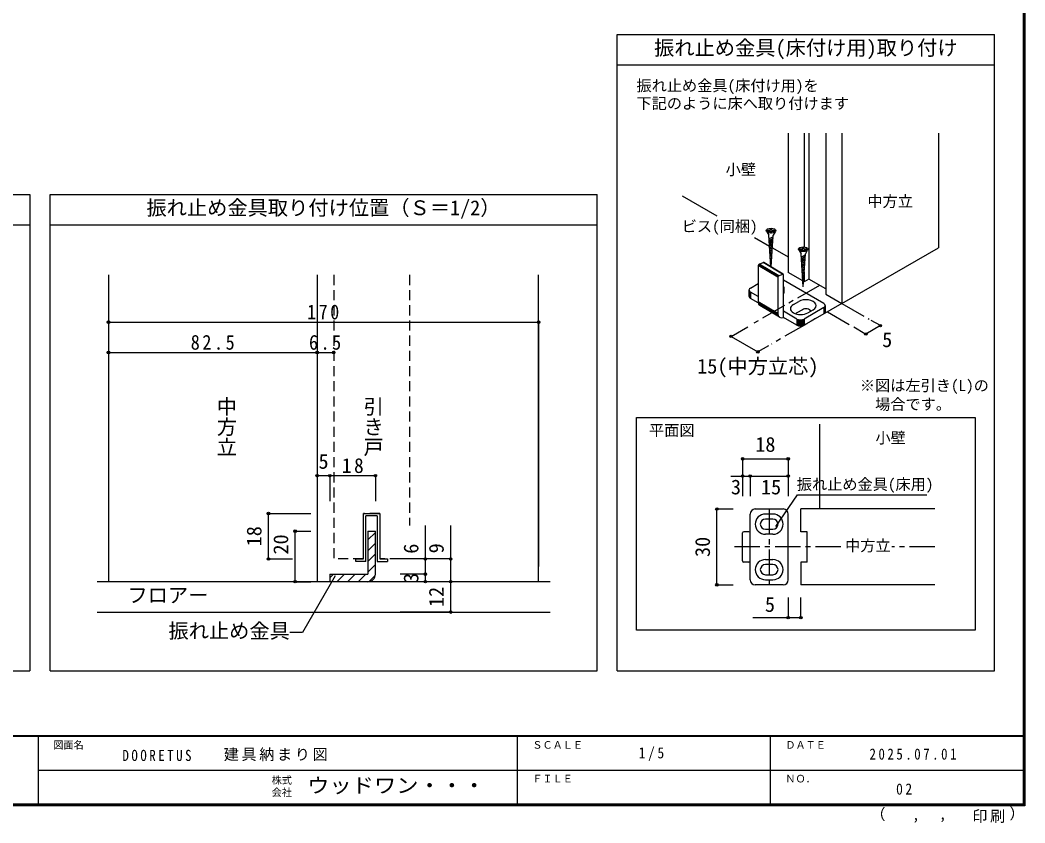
# Model space of a CAD drawing. Units: millimetres at full size, sheet at 1:5, with parts at other scales. Extents: x -973 to 977, y -718 to 696.
# Drawn here: x -16 to 977, y -718 to 76 of the extents above; entities that cross this region are included whole.
import ezdxf
from ezdxf.enums import TextEntityAlignment as Align

# ---------------------------------------------------------------- set-up
doc = ezdxf.new("R2010")
doc.units = ezdxf.units.MM
doc.header["$LTSCALE"] = 5
doc.header["$PDMODE"] = 32
doc.header["$PDSIZE"] = 2.5
doc.linetypes.add('CHAIN1', pattern=[8, 5, -1, 1, -1])
doc.linetypes.add('DASHED2', pattern=[3, 2, -1])
for name, color, linetype in [('0-6_扉', 2, 'Continuous'), ('0-7_金物', 7, 'Continuous'), ('0-A_文字', 3, 'Continuous'), ('0-B_寸法', 7, 'Continuous'), ('1-1_通り芯', 4, 'CHAIN1'), ('1-3_仕上げ', 2, 'Continuous'), ('1-4_枠', 3, 'Continuous'), ('1-6_扉', 7, 'Continuous'), ('1-7_金物', 7, 'Continuous'), ('1-A_文字', 7, 'Continuous'), ('1-B_寸法', 7, 'Continuous'), ('F-0_補助線', 7, 'Continuous'), ('F-1_枠', 6, 'Continuous'), ('F-A_文字', 7, 'Continuous')]:
    doc.layers.add(name, color=color, linetype=linetype)
doc.styles.add('@ＭＳ ゴシック', font='')
doc.styles.add('ＭＳ ゴシック', font='')
doc.styles.get('@ＭＳ ゴシック').set_extended_font_data('@MS Gothic')
doc.styles.get('ＭＳ ゴシック').set_extended_font_data('MS Gothic')

msp = doc.modelspace()

# ---------------------------------------------------------------- linework, layer by layer
at = {"layer": '0-6_扉'}
for p, q in [((742.758, -35.971), (742.758, -173.71)), ((758.668, -35.971), (758.668, -148.427)), ((763.087, -35.971), (763.087, -180.344)), ((779.881, -35.971), (779.881, -195.143)), ((795.791, -35.971), (795.791, -204.329)), ((891.25, -35.971), (891.25, -149.215)), ((757.255, -182.08), (742.758, -173.71)), ((758.668, -172.994), (758.668, -182.895)), ((758.668, -182.895), (757.98, -182.498)), ((763.087, -180.344), (758.668, -182.895)), ((779.881, -190.04), (763.087, -180.344))]:
    msp.add_line(p, q, dxfattribs=at)
at = {"layer": '0-6_扉', "color": 7}
for p, q in [((638.034, -97.938), (672.327, -117.737)), ((709.366, -139.122), (724.381, -147.791)), ((727.137, -149.382), (742.758, -158.401))]:
    msp.add_line(p, q, dxfattribs=at)
at = {"layer": '0-6_扉'}
msp.add_lwpolyline([(779.881, -195.143), (795.791, -204.329), (891.25, -149.215)], dxfattribs=at)
at = {"layer": '0-7_金物'}
for p, q in [((721.827, -133.608), (723.651, -136.767)), ((721.932, -131.836), (725.295, -131.836)), ((721.932, -131.836), (721.932, -132.87)), ((721.932, -132.87), (725.295, -132.87)), ((725.725, -168.07), (723.651, -136.767)), ((727.868, -138.342), (723.904, -140.586)), ((725.295, -131.836), (725.295, -130.32)), ((725.295, -130.32), (726.329, -130.32)), ((725.295, -134.386), (725.295, -132.87)), ((725.295, -134.386), (726.329, -134.386)), ((725.892, -168.17), (727.973, -136.767)), ((726.329, -131.836), (726.329, -130.32)), ((726.329, -131.836), (729.692, -131.836)), ((729.797, -133.608), (727.973, -136.767)), ((729.692, -132.87), (729.692, -131.836)), ((727.761, -139.97), (724.004, -142.097)), ((727.653, -141.598), (724.104, -143.607)), ((727.545, -143.226), (724.204, -145.118)), ((727.437, -144.854), (724.304, -146.628)), ((727.329, -146.483), (724.404, -148.138)), ((727.221, -148.111), (724.504, -149.649)), ((757.115, -150.207), (757.115, -148.691)), ((757.115, -148.691), (758.149, -148.691)), ((758.149, -150.207), (758.149, -148.691)), ((727.113, -149.739), (724.604, -151.159)), ((727.006, -151.367), (724.704, -152.67)), ((726.898, -152.995), (724.804, -154.18)), ((726.79, -154.623), (724.904, -155.691)), ((726.682, -156.251), (725.005, -157.201)), ((726.574, -157.879), (725.105, -158.711)), ((753.646, -151.979), (755.471, -155.139)), ((753.752, -150.207), (757.115, -150.207)), ((753.752, -150.207), (753.752, -151.241)), ((753.752, -151.241), (757.115, -151.241)), ((757.632, -187.757), (755.471, -155.139)), ((759.688, -156.713), (755.724, -158.958)), ((759.58, -158.341), (755.824, -160.468)), ((757.115, -152.757), (757.115, -151.241)), ((757.115, -152.757), (758.149, -152.757)), ((757.632, -187.757), (759.793, -155.139)), ((758.149, -150.207), (761.512, -150.207)), ((761.617, -151.979), (759.793, -155.139)), ((761.512, -151.241), (761.512, -150.207)), ((732.441, -178.386), (713.157, -166.896)), ((713.157, -166.896), (713.157, -202.619)), ((732.473, -178.093), (713.19, -166.602)), ((732.569, -177.791), (713.285, -166.301)), ((732.721, -177.503), (713.438, -166.013)), ((732.92, -177.248), (713.636, -165.757)), ((733.151, -177.043), (713.867, -165.552)), ((714.115, -165.412), (717.945, -163.805)), ((733.398, -176.902), (714.115, -165.412)), ((737.229, -175.295), (717.945, -163.805)), ((737.476, -175.228), (718.193, -163.737)), ((737.707, -175.239), (718.424, -163.749)), ((737.906, -175.328), (718.622, -163.838)), ((726.466, -159.508), (725.205, -160.222)), ((726.358, -161.136), (725.305, -161.732)), ((726.25, -162.764), (725.405, -163.243)), ((726.143, -164.392), (725.505, -164.753)), ((726.035, -166.02), (725.605, -166.263)), ((759.473, -159.969), (755.924, -161.978)), ((759.365, -161.597), (756.024, -163.489)), ((759.257, -163.226), (756.124, -164.999)), ((759.149, -164.854), (756.224, -166.51)), ((759.041, -166.482), (756.324, -168.02)), ((758.933, -168.11), (756.424, -169.53)), ((732.441, -178.386), (732.441, -214.11)), ((733.398, -176.902), (737.229, -175.295)), ((738.186, -218.195), (738.186, -175.976)), ((758.825, -169.738), (756.524, -171.041)), ((758.717, -171.366), (756.624, -172.551)), ((758.61, -172.994), (756.724, -174.062)), ((758.502, -174.623), (756.824, -175.572)), ((758.394, -176.251), (756.924, -177.083)), ((758.286, -177.879), (757.024, -178.593)), ((705.482, -189.107), (713.157, -184.676)), ((777.961, -204.416), (738.186, -181.452)), ((738.463, -188.086), (738.463, -194.21)), ((758.178, -179.507), (757.125, -180.103)), ((758.07, -181.135), (757.225, -181.614)), ((757.962, -182.763), (757.325, -183.124)), ((757.855, -184.391), (757.425, -184.635)), ((704.018, -191.148), (704.018, -197.272)), ((704.188, -191.895), (704.188, -198.019)), ((704.688, -192.592), (704.688, -198.715)), ((713.157, -197.621), (705.482, -193.19)), ((705.482, -193.19), (705.482, -199.313)), ((713.261, -203.804), (705.482, -199.313)), ((732.441, -214.11), (713.157, -202.619)), ((732.637, -215.709), (713.353, -204.218)), ((733.211, -217.035), (713.927, -205.544)), ((734.124, -217.997), (714.84, -206.506)), ((747.909, -205.437), (753.212, -202.375)), ((778.755, -207.901), (778.755, -214.025)), ((779.255, -207.205), (779.255, -213.329)), ((779.425, -206.458), (779.425, -212.581)), ((751.444, -219.726), (738.186, -212.071)), ((751.444, -225.849), (738.186, -218.195)), ((756.748, -210.54), (751.444, -213.602)), ((777.961, -208.499), (758.515, -219.726)), ((777.961, -214.623), (758.515, -225.849)), ((762.051, -213.602), (767.354, -210.54)), ((777.961, -208.499), (777.961, -214.623)), ((751.444, -219.726), (751.444, -225.849)), ((752.48, -220.184), (752.48, -226.308)), ((753.686, -220.473), (753.686, -226.597)), ((754.98, -220.571), (754.98, -226.695)), ((756.274, -220.473), (756.274, -226.597)), ((757.48, -220.184), (757.48, -226.308)), ((758.515, -219.726), (758.515, -225.849)), ((592.791, -317.079), (927.65, -317.079)), ((592.791, -527.197), (592.791, -317.079)), ((927.65, -317.079), (927.65, -527.197)), ((927.65, -527.197), (592.791, -527.197))]:
    msp.add_line(p, q, dxfattribs=at)
for points in [[(726.329, -134.386), (726.329, -132.87), (729.692, -132.87)], [(758.149, -152.757), (758.149, -151.241), (761.512, -151.241)]]:
    msp.add_lwpolyline(points, dxfattribs=at)
for centre in [(725.812, -132.353), (757.632, -150.724)]:
    msp.add_ellipse(centre, major_axis=(4.71, 0), ratio=0.5, dxfattribs=at)
for centre, major_axis, ratio, start_param, end_param in [((714.115, -166.494), (0.64, 1.074), 0.663414, 0.7318184, 2.3026147), ((717.945, -164.887), (0.64, 1.074), 0.663414, 6.2296055, 7.0150037), ((733.398, -177.985), (0.64, 1.074), 0.663414, 0.7318184, 2.3026147), ((737.229, -176.378), (0.64, 1.074), 0.663414, 5.4442074, 7.0150037), ((728.463, -188.086), (10, 0), 0.57735, 6.047146, 6.5192246), ((709.018, -191.148), (-5, 0), 0.57735, 5.4977871, 7.0685835), ((709.018, -197.272), (-5, 0), 0.57735, 6.2831853, 7.0685835), ((728.463, -194.21), (10, 0), 0.57735, 6.047146, 6.5192246), ((718.903, -200.209), (3.839, 6.443), 0.663414, 2.3026147, 3.0880129), ((754.98, -209.52), (10, 0), 0.57735, 2.3561945, 5.4977871), ((760.283, -206.458), (10, 0), 0.57735, 5.4977871, 8.6393798), ((774.425, -206.458), (-5, 0), 0.57735, 2.3561945, 3.9269908), ((738.186, -211.7), (3.839, 6.443), 0.663414, 2.3026147, 3.873411), ((754.98, -215.643), (5, 0), 0.57735, 2.3561945, 2.7802255), ((760.283, -212.581), (5, 0), 0.57735, 0.2617994, 2.3561945), ((774.425, -212.581), (-5, 0), 0.57735, 2.3561945, 3.1415927), ((754.98, -217.684), (-5, 0), 0.57735, 0.7853982, 2.3561945), ((754.98, -223.808), (-5, 0), 0.57735, 0.7853982, 2.3561945)]:
    msp.add_ellipse(centre, major_axis=major_axis, ratio=ratio, start_param=start_param, end_param=end_param, dxfattribs=at)
at = {"layer": '0-A_文字'}
for p, q in [((573.927, -567.5), (573.927, 61.633)), ((573.927, 61.633), (946.639, 61.633)), ((946.639, -567.5), (946.639, 61.633)), ((573.927, 31.633), (946.639, 31.633)), ((-6.56, -96.475), (-6.56, -567.5)), ((13.44, -567.5), (13.44, -96.475)), ((13.44, -96.475), (553.927, -96.475)), ((553.927, -567.5), (553.927, -96.475)), ((-547.048, -126.475), (-6.56, -126.475)), ((13.44, -126.475), (553.927, -126.475)), ((-547.048, -567.5), (-6.56, -567.5)), ((13.44, -567.5), (553.927, -567.5)), ((573.927, -567.5), (946.639, -567.5))]:
    msp.add_line(p, q, dxfattribs=at)
at = {"layer": '0-A_文字', "color": 4}
for p, q in [((730.648, -424.741), (751.872, -393.374)), ((751.872, -393.374), (879.86, -393.374))]:
    msp.add_line(p, q, dxfattribs=at)
at = {"layer": '0-A_文字'}
msp.add_lwpolyline([(-547.048, -567.5), (-547.048, -96.475), (-6.56, -96.475)], dxfattribs=at)
at = {"layer": '0-B_寸法', "color": 4, "linetype": 'CHAIN1'}
for p, q in [((773.694, -186.468), (705.123, -226.057)), ((795.791, -204.329), (726.326, -244.434)), ((795.791, -204.329), (822.897, -219.978)), ((781.496, -212.581), (810.893, -229.554))]:
    msp.add_line(p, q, dxfattribs=at)
at = {"layer": '0-B_寸法', "color": 4}
for p, q in [((686.339, -236.902), (702.982, -227.293)), ((833.828, -226.289), (819.534, -234.542)), ((833.828, -226.289), (824.857, -221.11)), ((686.339, -236.902), (712.855, -252.211)), ((810.893, -229.554), (819.534, -234.542)), ((723.313, -246.174), (712.855, -252.211))]:
    msp.add_line(p, q, dxfattribs=at)
at = {"layer": '0-B_寸法'}
for p in [(833.828, -226.289), (686.339, -236.902), (819.534, -234.542), (712.855, -252.211)]:
    msp.add_point(p, dxfattribs=at)
at = {"layer": '1-1_通り芯'}
msp.add_line((59.933, -509.417), (464.933, -509.417), dxfattribs=at)
at = {"layer": '1-3_仕上げ'}
for p, q in [((773.991, -407.479), (773.991, -323.529)), ((507.433, -479.417), (59.933, -479.417)), ((59.933, -509.417), (507.433, -509.417))]:
    msp.add_line(p, q, dxfattribs=at)
at = {"layer": '1-4_枠'}
for p, q in [((71.183, -176.167), (71.183, -479.417)), ((277.433, -176.167), (277.433, -479.417)), ((496.183, -479.417), (496.183, -176.167)), ((755.241, -429.979), (755.241, -407.479)), ((887.741, -407.479), (755.241, -407.479)), ((755.241, -459.979), (755.241, -482.479)), ((761.491, -459.979), (755.241, -459.979)), ((887.741, -482.479), (755.241, -482.479))]:
    msp.add_line(p, q, dxfattribs=at)
at = {"layer": '1-4_枠', "color": 4, "linetype": 'CHAIN1'}
for p, q in [((723.991, -407.479), (723.991, -482.479)), ((794.776, -444.979), (688.537, -444.979)), ((887.741, -444.979), (845.331, -444.979))]:
    msp.add_line(p, q, dxfattribs=at)
at = {"layer": '1-4_枠'}
msp.add_lwpolyline([(761.491, -459.979), (761.491, -429.979), (755.241, -429.979)], dxfattribs=at)
at = {"layer": '1-6_扉', "linetype": 'DASHED2'}
for p, q in [((293.683, -176.167), (293.683, -456.917)), ((368.683, -176.167), (368.683, -423.824)), ((323.058, -456.917), (323.058, -411.917)), ((339.308, -411.917), (323.058, -411.917)), ((339.308, -411.917), (339.308, -456.917)), ((323.058, -456.917), (293.683, -456.917)), ((359.309, -456.917), (339.309, -456.917))]:
    msp.add_line(p, q, dxfattribs=at)
at = {"layer": '1-6_扉', "color": 4}
for p, q in [((71.183, -222.78), (496.183, -222.78)), ((71.183, -252.78), (277.433, -252.78)), ((229.238, -411.917), (271.183, -411.917)), ((229.238, -456.917), (229.238, -411.917)), ((229.238, -456.917), (253.017, -456.917)), ((409.309, -456.918), (359.309, -456.918))]:
    msp.add_line(p, q, dxfattribs=at)
at = {"layer": '1-6_扉'}
for p, q in [((323.059, -456.917), (323.059, -411.917)), ((323.059, -411.917), (339.309, -411.917)), ((325.559, -459.417), (325.559, -414.417)), ((336.809, -414.417), (325.559, -414.417)), ((336.809, -414.417), (336.809, -459.417)), ((339.309, -411.917), (339.309, -456.917)), ((315.559, -456.917), (323.059, -456.917)), ((315.559, -459.417), (315.559, -456.917)), ((325.559, -459.417), (315.559, -459.417)), ((336.809, -459.417), (346.809, -459.417)), ((339.309, -456.917), (346.809, -456.917)), ((346.809, -456.917), (346.809, -459.417))]:
    msp.add_line(p, q, dxfattribs=at)
for p in [(229.238, -411.917), (229.238, -456.917), (384.309, -456.918), (409.309, -456.918)]:
    msp.add_point(p, dxfattribs=at)
at = {"layer": '1-7_金物'}
for p, q in [((705.241, -477.479), (705.241, -412.479)), ((710.241, -407.479), (737.741, -407.479)), ((727.741, -412.479), (720.241, -412.479)), ((742.741, -477.479), (742.741, -412.479)), ((727.741, -417.479), (720.241, -417.479)), ((697.741, -458.729), (697.741, -431.229)), ((703.991, -429.979), (698.991, -429.979)), ((720.241, -427.479), (727.741, -427.479)), ((727.741, -432.479), (720.241, -432.479)), ((703.991, -459.979), (698.991, -459.979)), ((720.241, -457.479), (727.741, -457.479)), ((727.741, -462.479), (720.241, -462.479)), ((720.241, -472.479), (727.741, -472.479)), ((737.741, -482.479), (710.241, -482.479)), ((720.241, -477.479), (727.741, -477.479))]:
    msp.add_line(p, q, dxfattribs=at)
at = {"layer": '1-7_金物', "color": 3}
for p, q in [((327.434, -429.417), (334.934, -429.417)), ((327.434, -429.417), (327.434, -471.917)), ((334.934, -471.917), (334.934, -429.417)), ((289.934, -471.917), (289.934, -479.417)), ((289.934, -471.917), (327.434, -471.917)), ((327.434, -479.417), (289.934, -479.417))]:
    msp.add_line(p, q, dxfattribs=at)
at = {"layer": '1-7_金物', "color": 4}
for p, q in [((327.434, -438.123), (334.934, -430.623)), ((327.434, -448.73), (334.934, -441.23)), ((327.434, -459.337), (334.934, -451.837)), ((327.434, -469.943), (334.934, -462.443)), ((289.934, -475.623), (293.64, -471.918)), ((296.746, -479.417), (304.246, -471.918)), ((307.353, -479.417), (314.853, -471.918)), ((317.96, -479.417), (325.459, -471.918)), ((328.668, -479.316), (334.834, -473.15))]:
    msp.add_line(p, q, dxfattribs=at)
at = {"layer": '1-7_金物'}
for centre, radius, start, end in [((710.241, -412.479), 5, 90, 180), ((720.241, -422.479), 10, 90, 270), ((727.741, -422.479), 10, 270, 90), ((737.741, -412.479), 5, 0, 90), ((720.241, -422.479), 5, 90, 270), ((727.741, -422.479), 5, 270, 90), ((698.991, -431.229), 1.25, 90, 180), ((703.991, -431.229), 1.25, 0, 90), ((698.991, -458.729), 1.25, 180, 270), ((703.991, -458.729), 1.25, 270, 0), ((720.241, -467.479), 10, 90, 270), ((720.241, -467.479), 5, 90, 270), ((727.741, -467.479), 10, 270, 90), ((727.741, -467.479), 5, 270, 90), ((710.241, -477.479), 5, 180, 270), ((737.741, -477.479), 5, 270, 0)]:
    msp.add_arc(centre, radius, start, end, dxfattribs=at)
at = {"layer": '1-7_金物', "color": 3}
msp.add_arc((327.434, -471.917), 7.5, 270, 0, dxfattribs=at)
at = {"layer": '1-A_文字'}
for p, q in [((295.233, -473.706), (262.941, -529.637)), ((262.941, -529.637), (250.441, -529.637))]:
    msp.add_line(p, q, dxfattribs=at)
at = {"layer": '1-B_寸法', "color": 4}
for p, q in [((71.183, -222.78), (71.183, -237.78)), ((496.183, -222.78), (496.183, -464.417)), ((277.433, -252.78), (293.683, -252.78)), ((697.741, -357.871), (742.741, -357.871)), ((697.741, -357.871), (697.741, -374.979)), ((742.741, -357.871), (742.741, -374.979)), ((289.934, -374.642), (277.433, -374.642)), ((277.433, -374.642), (277.433, -399.642)), ((334.934, -374.642), (289.934, -374.642)), ((289.934, -374.642), (289.934, -399.642)), ((334.934, -374.642), (334.934, -399.642)), ((686.176, -374.979), (705.241, -374.979)), ((697.741, -374.979), (697.741, -394.979)), ((705.241, -374.979), (705.241, -394.979)), ((705.241, -374.979), (742.741, -374.979)), ((742.741, -374.979), (742.741, -394.979)), ((672.358, -407.479), (688.537, -407.479)), ((672.358, -482.479), (672.358, -407.479)), ((384.309, -471.917), (384.309, -423.824)), ((409.309, -479.417), (409.309, -423.824)), ((255.654, -479.417), (255.654, -429.417)), ((255.654, -429.417), (271.183, -429.417)), ((384.309, -471.917), (359.309, -471.917)), ((384.309, -479.417), (384.309, -471.917)), ((255.654, -479.417), (271.183, -479.417)), ((409.309, -479.417), (359.309, -479.417)), ((409.309, -509.417), (409.309, -479.417)), ((672.358, -482.479), (688.537, -482.479)), ((742.741, -494.979), (742.741, -514.995)), ((755.241, -514.995), (755.241, -494.979)), ((409.309, -509.417), (359.309, -509.417)), ((755.241, -514.995), (707.863, -514.995))]:
    msp.add_line(p, q, dxfattribs=at)
at = {"layer": '1-B_寸法'}
for p in [(71.183, -222.78), (496.183, -222.78), (71.183, -252.78), (277.433, -252.78), (293.683, -252.78), (697.741, -357.871), (742.741, -357.871), (277.433, -374.642), (289.934, -374.642), (334.934, -374.642), (697.741, -374.979), (705.241, -374.979), (742.741, -374.979), (672.358, -407.479), (255.654, -429.417), (384.309, -471.917), (255.654, -479.417), (384.309, -479.417), (409.309, -479.417), (672.358, -482.479), (409.309, -509.417), (742.741, -514.995), (755.241, -514.995)]:
    msp.add_point(p, dxfattribs=at)
at = {"layer": 'F-1_枠'}
for p, q in [((974.986, 695.833), (974.986, -700.833)), ((975.82, 695.833), (975.82, -700.833)), ((976.653, 695.833), (976.653, -700.833)), ((976.653, -631.667), (-973.347, -631.667)), ((976.653, -632.5), (-973.347, -632.5)), ((1.653, -632.5), (1.653, -699.167)), ((474.986, -632.5), (474.986, -699.167)), ((724.986, -632.5), (724.986, -699.167)), ((1.653, -665.833), (974.986, -665.834)), ((976.653, -699.167), (-973.347, -699.167)), ((976.653, -700), (-973.347, -700)), ((976.653, -700.833), (-973.347, -700.833))]:
    msp.add_line(p, q, dxfattribs=at)

# ---------------------------------------------------------------- texts
at = {"layer": '0-A_文字', "color": 7, "style": 'ＭＳ ゴシック'}
for s, height, p in [('振れ止め金具(床付け用)取り付け', 14.66, (610.283, 36.633)), ('振れ止め金具(床付け用)を', 11, (592.836, 2.174)), ('下記のように床へ取り付けます', 11, (592.836, -15.362)), ('小壁', 11, (680.945, -80.743)), ('中方立', 11, (821.02, -112.19)), ('振れ止め金具取り付け位置（Ｓ＝1/2）', 14.66, (108.683, -121.475)), ('平面図', 11, (605.233, -338.556)), ('小壁', 11, (828.991, -345.987)), ('中方立', 11, (798.991, -452.479))]:
    msp.add_text(s, height=height, dxfattribs=at).set_placement(p, align=Align.BOTTOM_LEFT)
at = {"layer": '0-B_寸法', "style": 'ＭＳ ゴシック'}
for s, height, p in [('ビス(同梱)', 11, (637.559, -136.867)), ('5', 14.66, (835.599, -251.859)), ('15(中方立芯)', 14.66, (652.855, -278.072)), ('※図は左引き(L)の', 11, (813.589, -294.218)), ('\u3000場合です。', 11, (813.589, -312.799))]:
    msp.add_text(s, height=height, dxfattribs=at).set_placement(p, align=Align.BOTTOM_LEFT)
at = {"layer": '1-6_扉', "style": 'ＭＳ ゴシック'}
for s, p in [('18', (226.738, -444.417)), ('6', (381.809, -451.722)), ('9', (406.809, -451.363))]:
    msp.add_text(s, height=14.66, rotation=90, dxfattribs=at).set_placement(p, align=Align.BOTTOM_LEFT)
at = {"layer": '1-6_扉', "char_height": 14.66, "attachment_point": 7, "style": 'ＭＳ ゴシック'}
for s, insert in [('\\T1.27;\\W0.9;170', (267.433, -220.28)), ('\\T1.28;\\W0.9;82.5', (152.433, -250.28))]:
    msp.add_mtext(s, dxfattribs=dict(at, insert=insert))
at = {"layer": '1-A_文字', "style": '@ＭＳ ゴシック'}
for s, p in [('中方立', (176.183, -296.098)), ('引き戸', (321.183, -296.098))]:
    msp.add_text(s, height=14.66, rotation=270, dxfattribs=at).set_placement(p, align=Align.BOTTOM_LEFT)
at = {"layer": '1-A_文字', "style": 'ＭＳ ゴシック'}
for s, height, p in [('振れ止め金具(床用)', 11, (751.277, -391.875)), ('フロアー', 14.66, (89.933, -504.417)), ('振れ止め金具', 14.66, (130.441, -539.637))]:
    msp.add_text(s, height=height, dxfattribs=at).set_placement(p, align=Align.BOTTOM_LEFT)
at = {"layer": '1-B_寸法', "style": 'ＭＳ ゴシック'}
for s, p in [('18', (710.241, -355.371)), ('5', (278.684, -372.142)), ('3', (686.176, -397.479)), ('15', (715.866, -397.479)), ('5', (719.773, -513.607))]:
    msp.add_text(s, height=14.66, dxfattribs=at).set_placement(p, align=Align.BOTTOM_LEFT)
for s, p in [('20', (253.154, -452.542)), ('30', (669.858, -454.979)), ('3', (381.809, -480.667)), ('12', (406.809, -504.417))]:
    msp.add_text(s, height=14.66, rotation=90, dxfattribs=at).set_placement(p, align=Align.BOTTOM_LEFT)
at = {"layer": '1-B_寸法', "char_height": 14.66, "attachment_point": 7, "style": 'ＭＳ ゴシック'}
for s, insert in [('\\T1.27;\\W0.9;6.5', (269.308, -250.28)), ('\\T1.27;\\W0.95;18', (301.809, -372.142))]:
    msp.add_mtext(s, dxfattribs=dict(at, insert=insert))
at = {"layer": 'F-0_補助線', "char_height": 11, "attachment_point": 7, "style": 'ＭＳ ゴシック'}
for s, insert in [('\\T1.17;建具納まり図', (185.035, -656.798)), ('\\T1.39;\\W0.85;DOORETUS', (84.986, -656.798))]:
    msp.add_mtext(s, dxfattribs=dict(at, insert=insert))
at = {"layer": 'F-A_文字', "style": 'ＭＳ ゴシック'}
for s, height, p in [('図面名', 7.331, (16.653, -646.667)), ('ＳＣＡＬＥ', 7.331, (489.986, -646.667)), ('ＤＡＴＥ', 7.331, (739.986, -646.667)), ('株式', 7.331, (232.486, -681.5)), ('ＦＩＬＥ', 7.331, (489.986, -680)), ('ＮＯ．', 7.331, (739.986, -680.001)), ('会社', 7.331, (232.486, -693.5)), ('（', 11, (823.992, -718.052)), ('）', 11, (961.387, -717.355)), (',', 11, (865.199, -718.052)), (',', 11, (891.686, -717.588))]:
    msp.add_text(s, height=height, dxfattribs=at).set_placement(p, align=Align.BOTTOM_LEFT)
at = {"layer": 'F-A_文字', "style": 'ＭＳ ゴシック', "width": 1.1}
msp.add_text('ウッドワン・・・', height=14.66, dxfattribs=at).set_placement((267.486, -692.5), align=Align.BOTTOM_LEFT)
at = {"layer": 'F-A_文字', "char_height": 11, "attachment_point": 7, "style": 'ＭＳ ゴシック'}
for s, insert in [('\\T1.38;\\W0.9;1/5', (594.986, -656.667)), ('\\T1.39;\\W0.85;2025.07.01', (823.111, -655.417)), ('\\T1.36;\\W0.9;02', (849.361, -690.001)), ('\\T1.17;印刷', (924.678, -717.82))]:
    msp.add_mtext(s, dxfattribs=dict(at, insert=insert))

doc.saveas('drawing.dxf')
